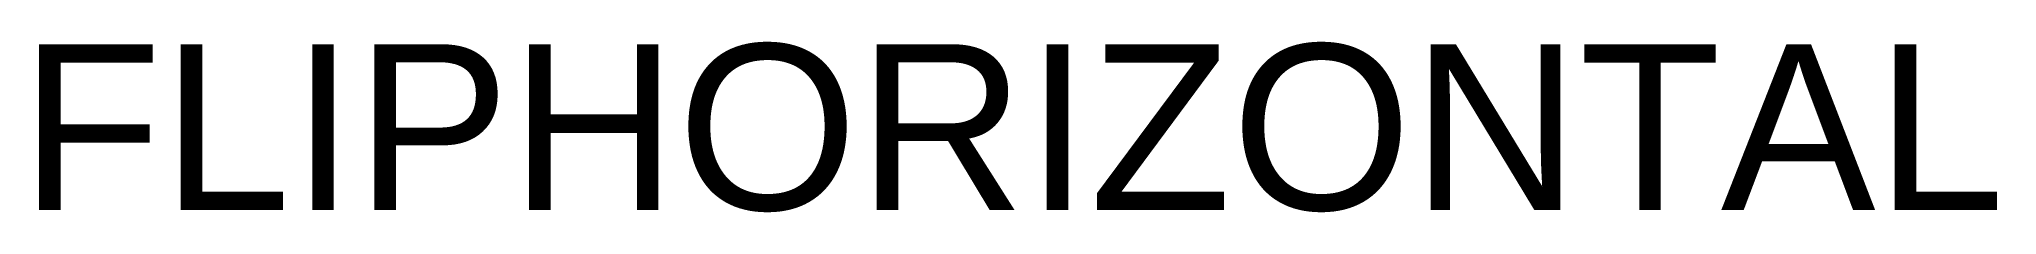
# Paper-space layout 'Layout1' of a CAD drawing. Header units: millimetres. Extents: x 1696 to 8223, y -288 to 1669.
# Drawn here: x 8164.2 to 8223.2, y 1664.1 to 1669.3 of the extents above.
import ezdxf

# ---------------------------------------------------------------- set-up
doc = ezdxf.new("R2010")
doc.units = ezdxf.units.MM
doc.header["$LTSCALE"] = 15
doc.layers.add('2', color=2, linetype='Continuous')
doc.layers.add('Hatch', color=251, linetype='Continuous')
doc.styles.add('thuong', font='Vnarial.ttf')

psp = doc.layouts.get("Layout1")

# ---------------------------------------------------------------- linework, layer by layer
at = {"layer": 'Hatch', "color": 251}
for p in [(2122.59288, 830.14296), (2068.8485, 730.14296), (2068.8485, 630.14296), (2068.8485, 530.14296), (2068.8485, 430.14296), (2068.8485, 330.14296), (2068.8485, 230.14296), (2068.8485, 130.14296)]:
    psp.add_xline(p, (1, 0), dxfattribs=at)

# ---------------------------------------------------------------- texts
at = {"layer": '2', "color": 2, "style": 'thuong'}
psp.add_text('FLIPHORIZONTAL', height=5, dxfattribs=at).set_placement((8163.62485, 1664.18286))

doc.saveas('drawing.dxf')
